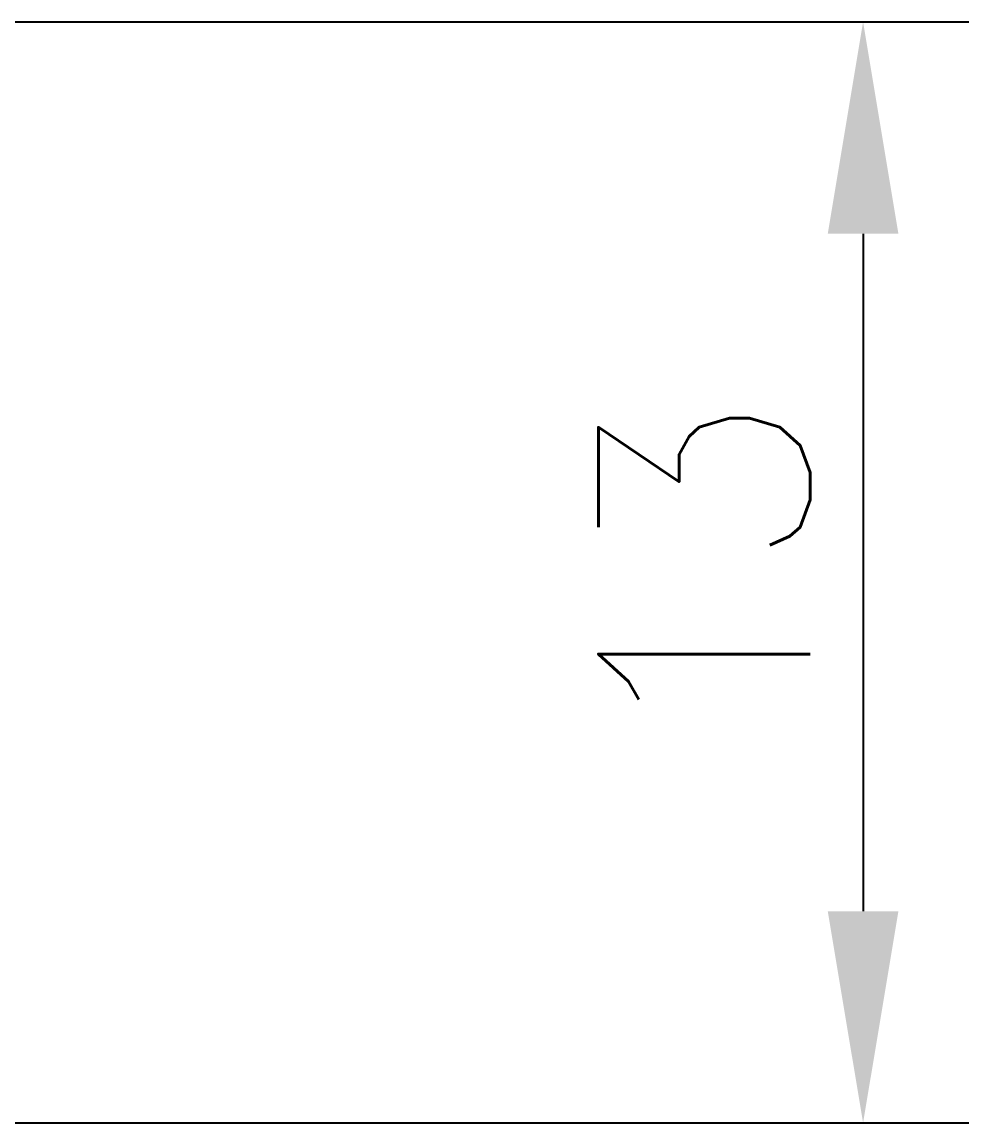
# Model space of a CAD drawing. Header units: millimetres. Extents: x 798 to 1043, y 528 to 597.
# Drawn here: x 818.13 to 829.31, y 528.46 to 541.46 of the extents above; entities that cross this region are included whole.
import ezdxf

# ---------------------------------------------------------------- set-up
doc = ezdxf.new("R2010")
doc.units = ezdxf.units.MM
doc.styles.get("Standard").update_dxf_attribs({"font": 'txt', "bigfont": 'gbcbig.shx'})
doc.dimstyles.new('ISO-25', dxfattribs={"dimtxt": 2.5, "dimasz": 2.5, "dimexe": 1.25, "dimexo": 0.625, "dimtad": 1, "dimtxsty": 'Standard', "dimcen": 2.5, "dimadec": 0, "dimazin": 0, "dimtfac": 1, "dimtmove": 0, "dimatfit": 3, "dimfxl": 1, "dimarcsym": 0})

# ---------------------------------------------------------------- blocks, each defined once
blk = doc.blocks.new('*D10')
at = {"color": 0, "lineweight": -2, "transparency": 16777216}
for p, q in [((810.88, 541.459), (829.307, 541.459)), ((828.057, 538.959), (828.057, 530.959)), ((808.897, 528.459), (829.307, 528.459))]:
    blk.add_line(p, q, dxfattribs=at)
at = {"color": 0, "transparency": 16777216}
for points in [[(827.64, 538.959), (828.474, 538.959), (828.057, 541.459)], [(827.64, 530.959), (828.474, 530.959), (828.057, 528.459)]]:
    blk.add_solid(points, dxfattribs=at)
at = {"layer": 'Defpoints', "color": 0, "transparency": 16777216}
for p in [(810.255, 541.459), (808.272, 528.459), (828.057, 528.459)]:
    blk.add_point(p, dxfattribs=at)
at = {"color": 0, "transparency": 16777216, "insert": (826.182, 534.959), "char_height": 2.5, "attachment_point": 5, "rotation": 90}
blk.add_mtext('13', dxfattribs=at)

msp = doc.modelspace()

# ---------------------------------------------------------------- dimensions: what is measured, and where the dimension line sits
dim = msp.add_linear_dim(base=(828.057, 528.459), p1=(810.255, 541.459), p2=(808.272, 528.459), angle=90, dimstyle='ISO-25')
dim.commit()
dim.dimension.update_dxf_attribs({"geometry": '*D10', "text_midpoint": (826.182, 534.959)})

doc.saveas('drawing.dxf')
